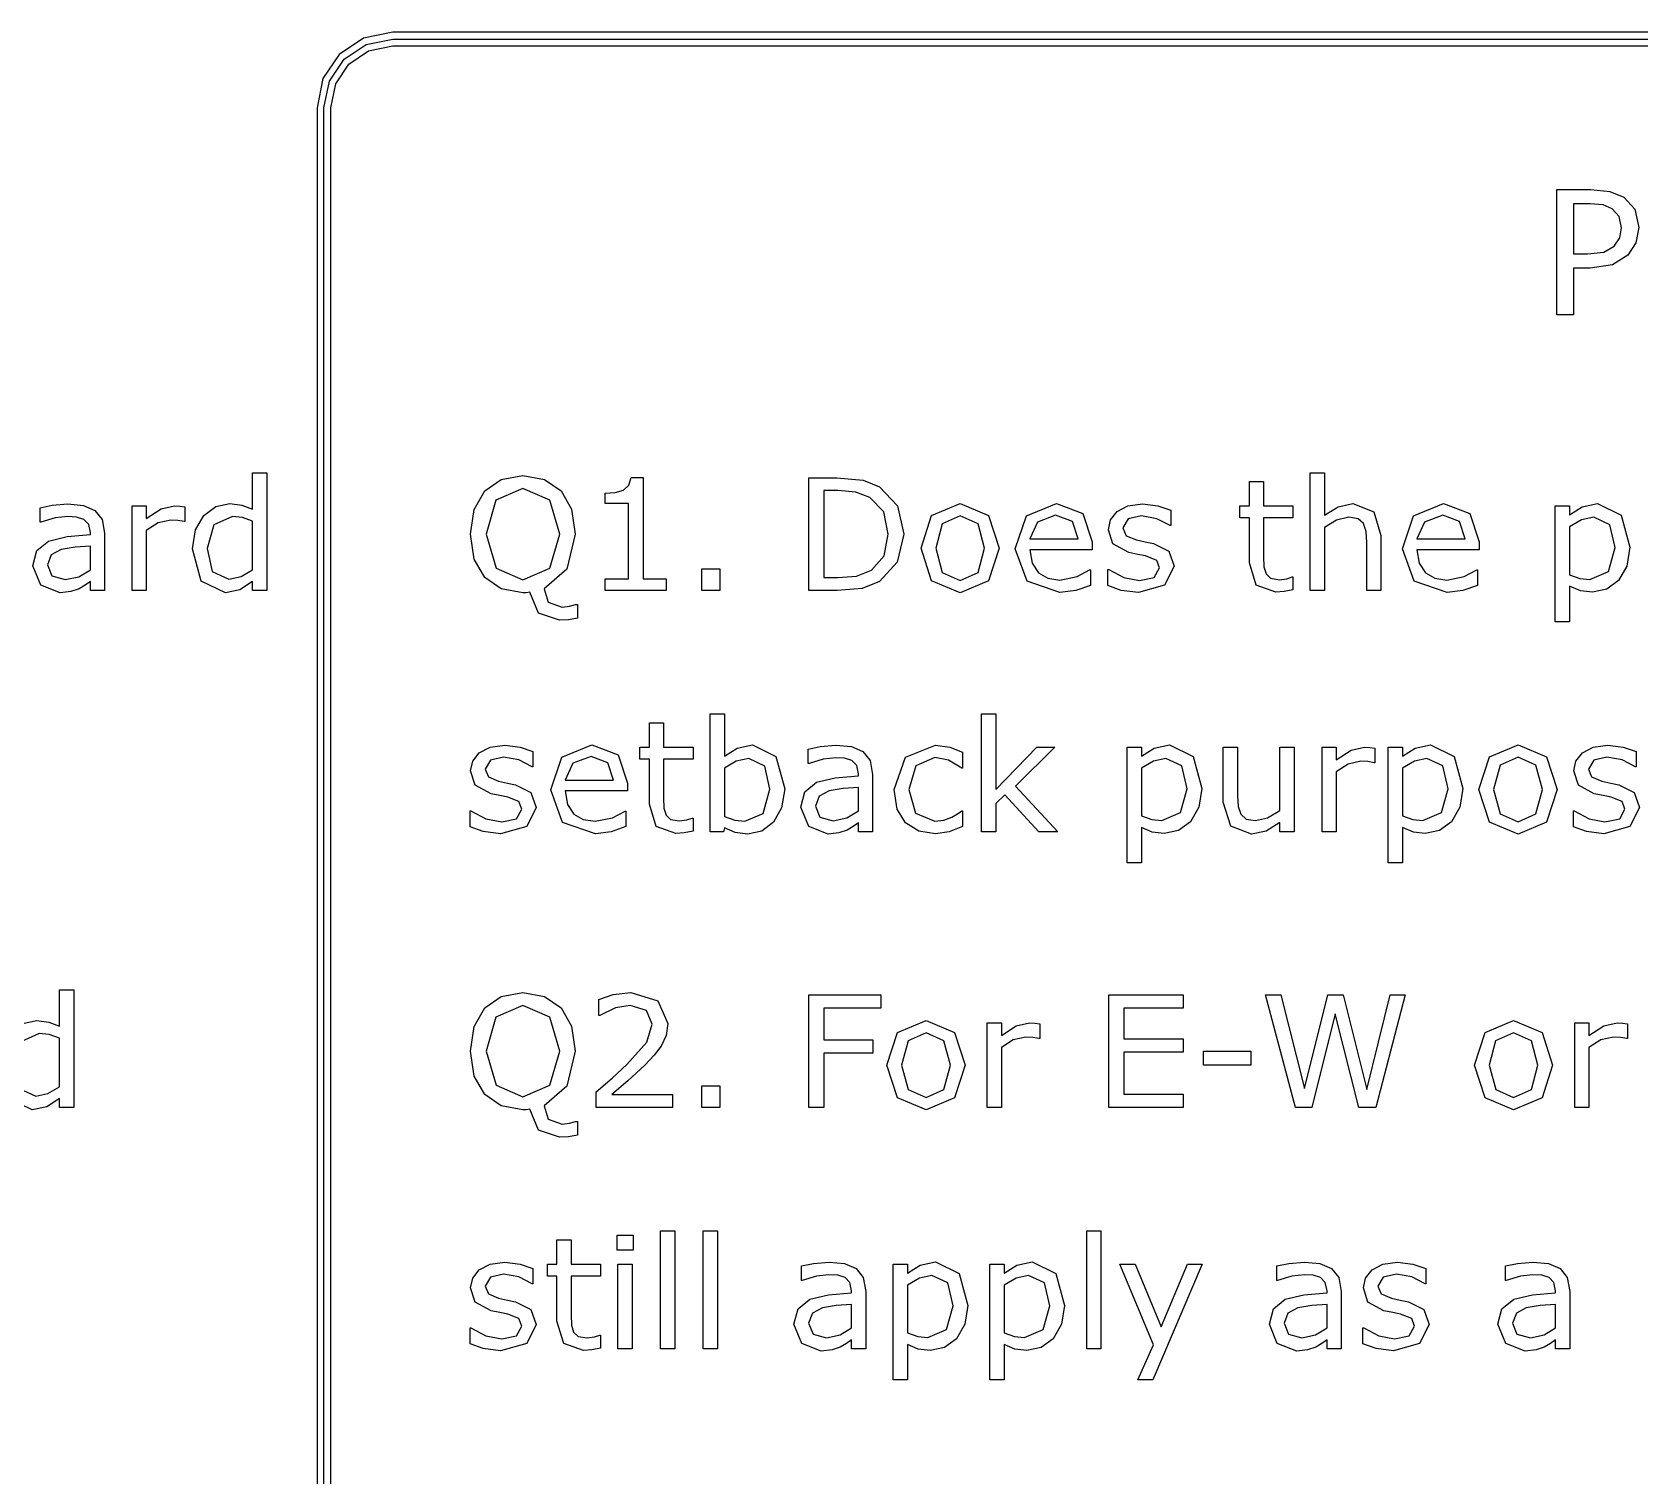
# Model space of a CAD drawing. Extents: x -17 to 192, y 167 to 459.
# Drawn here: x 89.18 to 113.86, y 263.16 to 285.33 of the extents above; entities that cross this region are included whole.
import ezdxf

# ---------------------------------------------------------------- set-up
doc = ezdxf.new("R2010")
doc.units = 0

msp = doc.modelspace()

# ---------------------------------------------------------------- linework, layer by layer
at = {"layer": 'Layer 1', "color": 7}
for points in [[(94.720714, 285.32699), (94.267482, 285.235512), (93.897411, 284.986025), (93.647924, 284.615954), (93.556446, 284.162722), (93.556446, 239.183612), (93.647924, 238.73038), (93.897411, 238.360309), (94.267482, 238.110822), (94.720714, 238.019344), (174.095614, 238.019344), (174.548846, 238.110822), (174.918917, 238.360309), (175.168404, 238.73038), (175.259882, 239.183612), (175.259882, 284.162722), (175.168404, 284.615954), (174.918917, 284.986025), (174.548846, 285.235512), (174.095614, 285.32699), (94.720714, 285.32699)], [(94.720714, 285.221054), (174.095614, 285.221054), (174.50833, 285.13814), (174.844648, 284.911756), (175.071032, 284.575438), (175.153946, 284.162722), (175.153946, 239.183612), (175.071032, 238.770896), (174.844648, 238.434578), (174.50833, 238.208194), (174.095614, 238.12528), (94.720714, 238.12528), (94.307998, 238.208194), (93.97168, 238.434578), (93.745296, 238.770896), (93.662382, 239.183612), (93.662382, 284.162722), (93.745296, 284.575438), (93.97168, 284.911756), (94.307998, 285.13814), (94.720714, 285.221054), (94.720714, 285.221054)], [(94.720714, 285.115118), (174.095614, 285.115118), (174.467815, 285.040769), (174.77038, 284.837488), (174.973661, 284.534923), (175.04801, 284.162722), (175.04801, 239.183612), (174.973661, 238.811411), (174.77038, 238.508846), (174.467815, 238.305565), (174.095614, 238.231216), (94.720714, 238.231216), (94.348513, 238.305565), (94.045948, 238.508846), (93.842667, 238.811411), (93.768318, 239.183612), (93.768318, 284.162722), (93.842667, 284.534923), (94.045948, 284.837488), (94.348513, 285.040769), (94.720714, 285.115118), (94.720714, 285.115118)], [(113.844845, 282.330019), (113.799627, 282.092307), (113.675604, 281.903689), (113.440477, 281.753829), (113.098123, 281.704735), (112.842324, 281.704735), (112.842324, 280.987726), (112.586525, 280.987726), (112.586525, 282.911379), (113.108457, 282.911379), (113.401721, 282.881664), (113.614885, 282.791232), (113.784126, 282.607781), (113.844845, 282.330019), (113.844845, 282.330019)], [(113.578711, 282.323563), (113.543831, 282.49668), (113.437895, 282.616827), (113.295785, 282.67367), (113.095538, 282.691768), (112.842324, 282.691768), (112.842324, 281.923082), (113.058073, 281.923082), (113.309995, 281.950213), (113.467608, 282.039353), (113.552875, 282.169835), (113.578698, 282.323574), (113.578711, 282.323563)], [(92.786596, 276.754398), (92.568006, 276.754398), (92.568006, 276.890436), (92.371505, 276.763701), (92.149428, 276.718354), (91.779683, 276.897413), (91.643645, 277.393892), (91.690154, 277.688061), (91.818053, 277.907816), (92.001761, 278.04269), (92.220352, 278.089198), (92.401737, 278.067105), (92.568006, 278.00083), (92.568006, 278.563585), (92.786596, 278.563585), (92.786596, 276.754398)], [(97.555679, 276.330007), (97.417315, 276.305586), (97.278954, 276.297437), (96.953392, 276.409056), (96.820842, 276.726479), (96.766195, 276.720658), (96.716196, 276.718277), (96.38366, 276.77874), (96.130187, 276.954309), (95.968569, 277.236849), (95.912758, 277.619383), (95.968569, 277.99843), (96.131349, 278.286783), (96.384822, 278.461191), (96.716196, 278.521654), (97.049896, 278.46003), (97.302208, 278.286783), (97.463826, 278.001917), (97.520799, 277.619383), (97.390573, 277.084534), (97.042922, 276.779901), (97.105707, 276.574101), (97.317321, 276.500848), (97.430105, 276.515956), (97.524286, 276.541541), (97.555679, 276.541541), (97.555679, 276.330007)], [(98.913735, 276.754398), (97.976582, 276.754398), (97.976582, 276.931132), (98.337027, 276.931132), (98.337027, 278.091524), (97.976582, 278.091524), (97.976582, 278.249654), (98.133552, 278.26127), (98.260287, 278.297314), (98.344004, 278.370566), (98.380048, 278.491489), (98.560268, 278.491489), (98.560268, 276.931121), (98.913735, 276.931121), (98.913735, 276.754398)], [(102.565833, 277.618299), (102.462352, 277.190418), (102.189112, 276.892762), (101.924013, 276.786955), (101.540314, 276.754398), (101.103133, 276.754398), (101.103133, 278.485686), (101.535663, 278.485686), (101.937964, 278.448478), (102.191437, 278.348484), (102.467, 278.054318), (102.565833, 277.618299), (102.565833, 277.618299)], [(108.536392, 276.766032), (108.401515, 276.739288), (108.272454, 276.728837), (107.970147, 276.835808), (107.866666, 277.178808), (107.866666, 277.869465), (107.718999, 277.869465), (107.718999, 278.053172), (107.866666, 278.053172), (107.866666, 278.426406), (108.085256, 278.426406), (108.085256, 278.053172), (108.536392, 278.053172), (108.536392, 277.869465), (108.085256, 277.869465), (108.085256, 277.27764), (108.089913, 277.117184), (108.122467, 277.010215), (108.192233, 276.941614), (108.329432, 276.920686), (108.441054, 276.935793), (108.524768, 276.962535), (108.536384, 276.962535), (108.536392, 276.766032)], [(109.886307, 276.754398), (109.667717, 276.754398), (109.667717, 277.493886), (109.657239, 277.661317), (109.618872, 277.784565), (109.535155, 277.856656), (109.393304, 277.881077), (109.206107, 277.836894), (109.018909, 277.724111), (109.018909, 276.754398), (108.800318, 276.754398), (108.800318, 278.563587), (109.018909, 278.563587), (109.018909, 277.908977), (109.230522, 278.041528), (109.454929, 278.089198), (109.775839, 277.962463), (109.886297, 277.59737), (109.886307, 276.754398)], [(97.281277, 277.61946), (97.130126, 278.139196), (96.717361, 278.322904), (96.302269, 278.139196), (96.152277, 277.61946), (96.305757, 277.097401), (96.717361, 276.917177), (97.1278, 277.097401), (97.281277, 277.61946), (97.281277, 277.61946)], [(102.32515, 277.621791), (102.254223, 277.964794), (102.042609, 278.184546), (101.82518, 278.264775), (101.549617, 278.288032), (101.333352, 278.288032), (101.333352, 276.952068), (101.549617, 276.952068), (101.839134, 276.976489), (102.067025, 277.06718), (102.260038, 277.284609), (102.32515, 277.621796), (102.32515, 277.621791)], [(90.296055, 276.754398), (90.078626, 276.754398), (90.078626, 276.892762), (89.999561, 276.836951), (89.904219, 276.781139), (89.778645, 276.736957), (89.612376, 276.718357), (89.31472, 276.834628), (89.192636, 277.131122), (89.255421, 277.369479), (89.436806, 277.513656), (89.721672, 277.584583), (90.078626, 277.612486), (90.078626, 277.646207), (90.051882, 277.769455), (89.977468, 277.846192), (89.865849, 277.882239), (89.729811, 277.891552), (89.537962, 277.868295), (89.319371, 277.803184), (89.307756, 277.803184), (89.307756, 278.025262), (89.492628, 278.063631), (89.730986, 278.08456), (89.969343, 278.061303), (90.146077, 277.984563), (90.257699, 277.8462), (90.296069, 277.635748), (90.296055, 276.754398)], [(91.527372, 277.814796), (91.515757, 277.814796), (91.420414, 277.831068), (91.312282, 277.836889), (91.116943, 277.791542), (90.93556, 277.676433), (90.93556, 276.754398), (90.71697, 276.754398), (90.71697, 278.053154), (90.93556, 278.053154), (90.93556, 277.861305), (91.164615, 278.008971), (91.36809, 278.053154), (91.450643, 278.049661), (91.527382, 278.03921), (91.527372, 277.814796)], [(92.568006, 277.074147), (92.568006, 277.819448), (92.409875, 277.874095), (92.25756, 277.889202), (91.97153, 277.761303), (91.869213, 277.398536), (91.948276, 277.046233), (92.201749, 276.926472), (92.390111, 276.967168), (92.568006, 277.074139), (92.568006, 277.074147)], [(104.027368, 277.4032), (103.864589, 276.90207), (103.428569, 276.718359), (102.990224, 276.90207), (102.828606, 277.4032), (102.990224, 277.904331), (103.428569, 278.089203), (103.864589, 277.904331), (104.027368, 277.4032), (104.027368, 277.4032)], [(103.801803, 277.4032), (103.702971, 277.777596), (103.428569, 277.900844), (103.151842, 277.777596), (103.054174, 277.4032), (103.153006, 277.032292), (103.428569, 276.906718), (103.701809, 277.031131), (103.801803, 277.4032), (103.801803, 277.4032)], [(105.452862, 277.381108), (104.495945, 277.381108), (104.531989, 277.17182), (104.630821, 277.026479), (104.773833, 276.942763), (104.957544, 276.91486), (105.223807, 276.967181), (105.415654, 277.071826), (105.427269, 277.071826), (105.427269, 276.833469), (105.201701, 276.755565), (104.959856, 276.724172), (104.455236, 276.89858), (104.273854, 277.396223), (104.447097, 277.902006), (104.90521, 278.089203), (105.309834, 277.935724), (105.452849, 277.499704), (105.452862, 277.381108)], [(105.240084, 277.548539), (105.15288, 277.814802), (104.893594, 277.908983), (104.61338, 277.805502), (104.495945, 277.548539), (105.240084, 277.548539)], [(106.712087, 277.128799), (106.56442, 276.836956), (106.163283, 276.723011), (105.898184, 276.756729), (105.697032, 276.832304), (105.697032, 277.077639), (105.708648, 277.077639), (105.938864, 276.953227), (106.181873, 276.907883), (106.40744, 276.954391), (106.488831, 277.100893), (106.444649, 277.217164), (106.27489, 277.284604), (106.152806, 277.309025), (106.016768, 277.339256), (105.773759, 277.471807), (105.702832, 277.688072), (105.735389, 277.839225), (105.836547, 277.965961), (106.001652, 278.052003), (106.22722, 278.084557), (106.462087, 278.05549), (106.660914, 277.986889), (106.660914, 277.753183), (106.649298, 277.753183), (106.445823, 277.856667), (106.210953, 277.899685), (106.008642, 277.853177), (105.926087, 277.717139), (105.976085, 277.596216), (106.134216, 277.529941), (106.26909, 277.502035), (106.394664, 277.47645), (106.629534, 277.356692), (106.712087, 277.128799), (106.712087, 277.128799)], [(111.394351, 277.381103), (110.437436, 277.381103), (110.47348, 277.171815), (110.57231, 277.026474), (110.715325, 276.942757), (110.899033, 276.914854), (111.165296, 276.967176), (111.357145, 277.071821), (111.368761, 277.071821), (111.368761, 276.833463), (111.143196, 276.75556), (110.901348, 276.724167), (110.39673, 276.898575), (110.215345, 277.396218), (110.388592, 277.902), (110.846701, 278.089198), (111.251328, 277.935719), (111.39434, 277.499699), (111.394351, 277.381103)], [(111.181576, 277.548533), (111.094372, 277.814796), (110.835086, 277.908977), (110.554869, 277.805496), (110.437436, 277.548533), (111.181576, 277.548533)], [(113.705835, 277.419472), (113.660491, 277.129955), (113.532592, 276.909039), (113.351207, 276.775327), (113.131452, 276.728818), (112.947744, 276.750911), (112.781475, 276.819509), (112.781475, 276.275357), (112.562884, 276.275357), (112.562884, 278.053154), (112.781475, 278.053154), (112.781475, 277.917116), (112.976811, 278.039202), (113.209356, 278.089198), (113.574449, 277.911303), (113.705835, 277.419472), (113.705835, 277.419472)], [(113.480268, 277.413652), (113.400041, 277.764793), (113.153545, 277.881064), (112.964021, 277.840368), (112.781475, 277.7334), (112.781475, 276.997399), (112.940767, 276.940426), (113.093082, 276.925319), (113.377948, 277.048567), (113.480268, 277.413659), (113.480268, 277.413652)], [(90.078626, 277.074147), (90.078626, 277.435752), (89.842595, 277.418316), (89.628653, 277.384598), (89.476338, 277.300881), (89.418201, 277.14624), (89.48564, 276.977645), (89.691441, 276.921834), (89.901893, 276.966017), (90.078626, 277.074152), (90.078626, 277.074147)], [(99.739263, 276.754398), (99.461375, 276.754398), (99.461375, 277.085772), (99.739263, 277.085772), (99.739263, 276.754398)], [(99.327662, 273.061864), (99.192786, 273.03512), (99.063725, 273.024669), (98.761418, 273.13164), (98.657937, 273.47464), (98.657937, 274.165297), (98.51027, 274.165297), (98.51027, 274.349005), (98.657937, 274.349005), (98.657937, 274.722239), (98.876527, 274.722239), (98.876527, 274.349005), (99.327662, 274.349005), (99.327662, 274.165297), (98.876527, 274.165297), (98.876527, 273.573473), (98.881184, 273.413016), (98.913741, 273.306048), (98.983503, 273.237447), (99.120703, 273.216518), (99.232325, 273.231626), (99.316039, 273.258368), (99.327654, 273.258368), (99.327662, 273.061864)], [(100.734551, 273.709497), (100.688042, 273.416493), (100.564794, 273.197902), (100.383409, 273.059539), (100.165983, 273.014192), (99.97297, 273.040933), (99.81019, 273.110699), (99.796239, 273.050236), (99.5916, 273.050236), (99.5916, 274.859425), (99.81019, 274.859425), (99.81019, 274.212954), (100.005527, 274.336202), (100.238071, 274.385036), (100.600838, 274.208303), (100.734551, 273.709497), (100.734551, 273.709497)], [(104.924987, 273.050236), (104.636634, 273.050236), (104.115736, 273.618806), (103.973885, 273.48393), (103.973885, 273.050236), (103.755292, 273.050236), (103.755292, 274.859425), (103.973885, 274.859425), (103.973885, 273.699033), (104.605241, 274.348992), (104.880804, 274.348992), (104.277354, 273.749029), (104.924987, 273.050236)], [(96.921997, 273.424632), (96.774333, 273.132789), (96.373196, 273.018843), (96.108095, 273.052562), (95.906945, 273.128137), (95.906945, 273.373472), (95.918561, 273.373472), (96.14878, 273.24906), (96.391788, 273.203715), (96.617356, 273.250224), (96.698744, 273.396726), (96.654562, 273.512997), (96.484805, 273.580437), (96.362719, 273.604858), (96.226681, 273.635089), (95.983674, 273.76764), (95.912748, 273.983904), (95.945305, 274.135058), (96.04646, 274.261793), (96.211568, 274.347836), (96.437133, 274.38039), (96.672003, 274.351323), (96.870827, 274.282722), (96.870827, 274.049016), (96.859211, 274.049016), (96.655736, 274.152499), (96.420866, 274.195518), (96.218553, 274.14901), (96.136, 274.012972), (96.185998, 273.892049), (96.344126, 273.825774), (96.479003, 273.797868), (96.604577, 273.772283), (96.839444, 273.652525), (96.921997, 273.424632), (96.921997, 273.424632)], [(98.321911, 273.676941), (97.364994, 273.676941), (97.401038, 273.467653), (97.49987, 273.322312), (97.642882, 273.238595), (97.826593, 273.210692), (98.092856, 273.263014), (98.284703, 273.367659), (98.296318, 273.367659), (98.296318, 273.129301), (98.07075, 273.051398), (97.828905, 273.020005), (97.324285, 273.194413), (97.142903, 273.692056), (97.316146, 274.197838), (97.774258, 274.385036), (98.178883, 274.231557), (98.321898, 273.795537), (98.321911, 273.676941)], [(98.109133, 273.844371), (98.021929, 274.110634), (97.762643, 274.204815), (97.482429, 274.101334), (97.364994, 273.844371), (98.109133, 273.844371)], [(100.508983, 273.703677), (100.432243, 274.055979), (100.184586, 274.176902), (99.991575, 274.135045), (99.81019, 274.029238), (99.81019, 273.285098), (99.969482, 273.226962), (100.121798, 273.21069), (100.405502, 273.329286), (100.508983, 273.703682), (100.508983, 273.703677)], [(102.084466, 273.050236), (101.86704, 273.050236), (101.86704, 273.1886), (101.787975, 273.132789), (101.692632, 273.076977), (101.567058, 273.032795), (101.400789, 273.014195), (101.103133, 273.130466), (100.981047, 273.42696), (101.043835, 273.665317), (101.225217, 273.809494), (101.510083, 273.880421), (101.86704, 273.908324), (101.86704, 273.942045), (101.840296, 274.065293), (101.765882, 274.14203), (101.654262, 274.178077), (101.518224, 274.18739), (101.326375, 274.164133), (101.107785, 274.099022), (101.096169, 274.099022), (101.096169, 274.3211), (101.281042, 274.359469), (101.519399, 274.380398), (101.757757, 274.357141), (101.93449, 274.280401), (102.04611, 274.142038), (102.08448, 273.931586), (102.084466, 273.050236)], [(103.465777, 273.131627), (103.257649, 273.050236), (103.049522, 273.021169), (102.7914, 273.061864), (102.590249, 273.187436), (102.458862, 273.399052), (102.412353, 273.697869), (102.586761, 274.197838), (103.049522, 274.379223), (103.268115, 274.34783), (103.465777, 274.271091), (103.465777, 274.028082), (103.454162, 274.028082), (103.247198, 274.147843), (103.040235, 274.1897), (102.746067, 274.064126), (102.639096, 273.697869), (102.743741, 273.336263), (103.040235, 273.210692), (103.175109, 273.228128), (103.298357, 273.273475), (103.387887, 273.324635), (103.454162, 273.372308), (103.465777, 273.372308), (103.465777, 273.131627)], [(107.135316, 273.71531), (107.089969, 273.425793), (106.96207, 273.204877), (106.780685, 273.071165), (106.560933, 273.024656), (106.377222, 273.046749), (106.210953, 273.115347), (106.210953, 272.571195), (105.992363, 272.571195), (105.992363, 274.348992), (106.210953, 274.348992), (106.210953, 274.212954), (106.406292, 274.33504), (106.638834, 274.385036), (107.003927, 274.207141), (107.135316, 273.71531), (107.135316, 273.71531)], [(106.909749, 273.70949), (106.829519, 274.060631), (106.583023, 274.176902), (106.393502, 274.136206), (106.210953, 274.029238), (106.210953, 273.293237), (106.370248, 273.236264), (106.522563, 273.221157), (106.807429, 273.344405), (106.909749, 273.709497), (106.909749, 273.70949)], [(108.552669, 273.050236), (108.334078, 273.050236), (108.334078, 273.194413), (108.122462, 273.0607), (107.89922, 273.014192), (107.580636, 273.138601), (107.46669, 273.506023), (107.46669, 274.348992), (107.685281, 274.348992), (107.685281, 273.609504), (107.694594, 273.439747), (107.734126, 273.319986), (107.815517, 273.245572), (107.960855, 273.222315), (108.145727, 273.266498), (108.334089, 273.379282), (108.334089, 274.348989), (108.552679, 274.348989), (108.552669, 273.050236)], [(109.79329, 274.110634), (109.781675, 274.110634), (109.686333, 274.126906), (109.5782, 274.132727), (109.382864, 274.08738), (109.201479, 273.972271), (109.201479, 273.050236), (108.982889, 273.050236), (108.982889, 274.348992), (109.201479, 274.348992), (109.201479, 274.157143), (109.430534, 274.304809), (109.634009, 274.348992), (109.716564, 274.345499), (109.793304, 274.335048), (109.79329, 274.110634)], [(111.142042, 273.71531), (111.096695, 273.425793), (110.968798, 273.204877), (110.787413, 273.071165), (110.567659, 273.024656), (110.383951, 273.046749), (110.217682, 273.115347), (110.217682, 272.571195), (109.999091, 272.571195), (109.999091, 274.348992), (110.217682, 274.348992), (110.217682, 274.212954), (110.413018, 274.33504), (110.645563, 274.385036), (111.010655, 274.207141), (111.142042, 273.71531), (111.142042, 273.71531)], [(110.916474, 273.70949), (110.836248, 274.060631), (110.589751, 274.176902), (110.400228, 274.136206), (110.217682, 274.029238), (110.217682, 273.293237), (110.376974, 273.236264), (110.529289, 273.221157), (110.814155, 273.344405), (110.916474, 273.709497), (110.916474, 273.70949)], [(112.589626, 273.699012), (112.426846, 273.197881), (111.990827, 273.014171), (111.552482, 273.197881), (111.390864, 273.699012), (111.552482, 274.200143), (111.990827, 274.385015), (112.426846, 274.200143), (112.589626, 273.699012), (112.589626, 273.699012)], [(112.364058, 273.699012), (112.265229, 274.073408), (111.990827, 274.196656), (111.7141, 274.073408), (111.616431, 273.699012), (111.715264, 273.328104), (111.990827, 273.20253), (112.264064, 273.326942), (112.364058, 273.699012), (112.364058, 273.699012)], [(113.855828, 273.42461), (113.708161, 273.132767), (113.307024, 273.018822), (113.041925, 273.052541), (112.840773, 273.128116), (112.840773, 273.373451), (112.852389, 273.373451), (113.082605, 273.249038), (113.325614, 273.203694), (113.551181, 273.250203), (113.632572, 273.396705), (113.58839, 273.512976), (113.418631, 273.580415), (113.296547, 273.604836), (113.160509, 273.635068), (112.9175, 273.767618), (112.846573, 273.983883), (112.87913, 274.135037), (112.980288, 274.261772), (113.145393, 274.347815), (113.370961, 274.380369), (113.605828, 274.351302), (113.804655, 274.282701), (113.804655, 274.048994), (113.793039, 274.048994), (113.589564, 274.152478), (113.354694, 274.195497), (113.152383, 274.148988), (113.069828, 274.01295), (113.119826, 273.892028), (113.277957, 273.825753), (113.412831, 273.797847), (113.538405, 273.772262), (113.773275, 273.652504), (113.855828, 273.42461), (113.855828, 273.42461)], [(101.86704, 273.369985), (101.86704, 273.73159), (101.631008, 273.714154), (101.417066, 273.680436), (101.264751, 273.596719), (101.206614, 273.442078), (101.274051, 273.273483), (101.479855, 273.217672), (101.690306, 273.261855), (101.86704, 273.36999), (101.86704, 273.369985)], [(89.822828, 268.816908), (89.604237, 268.816908), (89.604237, 268.952946), (89.407737, 268.826211), (89.185659, 268.780864), (88.815915, 268.959923), (88.679877, 269.456402), (88.726385, 269.750571), (88.854284, 269.970326), (89.037992, 270.1052), (89.256583, 270.151708), (89.437968, 270.129615), (89.604237, 270.06334), (89.604237, 270.626095), (89.822828, 270.626095), (89.822828, 268.816908)], [(97.555679, 268.392517), (97.417315, 268.368096), (97.278954, 268.359947), (96.953392, 268.471566), (96.820842, 268.788989), (96.766195, 268.783168), (96.716196, 268.780787), (96.38366, 268.84125), (96.130187, 269.016819), (95.968569, 269.299359), (95.912758, 269.681893), (95.968569, 270.06094), (96.131349, 270.349293), (96.384822, 270.523701), (96.716196, 270.584164), (97.049896, 270.52254), (97.302208, 270.349293), (97.463826, 270.064427), (97.520799, 269.681893), (97.390573, 269.147044), (97.042922, 268.842411), (97.105707, 268.636611), (97.317321, 268.563358), (97.430105, 268.578466), (97.524286, 268.604051), (97.555679, 268.604051), (97.555679, 268.392517)], [(99.012565, 268.816908), (97.840544, 268.816908), (97.840544, 269.059917), (98.084718, 269.269205), (98.313772, 269.477331), (98.619567, 269.820334), (98.702119, 270.095897), (98.61259, 270.306349), (98.364932, 270.383089), (98.135875, 270.345883), (97.895194, 270.231935), (97.883579, 270.231935), (97.883579, 270.476108), (98.103334, 270.550522), (98.370758, 270.58424), (98.788175, 270.455177), (98.939329, 270.107525), (98.913743, 269.922653), (98.840491, 269.761035), (98.73352, 269.619185), (98.585856, 269.464541), (98.328896, 269.227348), (98.081236, 269.015732), (99.012573, 269.015732), (99.012565, 268.816908)], [(102.208879, 270.343557), (101.333352, 270.343557), (101.333352, 269.855216), (102.085631, 269.855216), (102.085631, 269.650577), (101.333352, 269.650577), (101.333352, 268.816908), (101.103133, 268.816908), (101.103133, 270.548196), (102.208879, 270.548196), (102.208879, 270.343557)], [(106.852776, 268.816908), (105.712148, 268.816908), (105.712148, 270.548196), (106.852776, 270.548196), (106.852776, 270.343557), (105.942367, 270.343557), (105.942367, 269.869168), (106.852776, 269.869168), (106.852776, 269.664529), (105.942367, 269.664529), (105.942367, 269.021547), (106.852776, 269.021547), (106.852776, 268.816908)], [(110.256051, 270.548196), (109.806078, 268.816908), (109.546792, 268.816908), (109.182863, 270.254028), (108.82707, 268.816908), (108.573597, 268.816908), (108.115488, 270.548196), (108.35152, 270.548196), (108.715448, 269.108751), (109.073567, 270.548196), (109.307273, 270.548196), (109.668878, 269.094797), (110.030484, 270.548196), (110.256051, 270.548196)], [(97.281277, 269.68197), (97.130126, 270.201706), (96.717361, 270.385414), (96.302269, 270.201706), (96.152277, 269.68197), (96.305757, 269.159911), (96.717361, 268.979687), (97.1278, 269.159911), (97.281277, 269.68197), (97.281277, 269.68197)], [(103.502983, 269.465705), (103.340204, 268.964574), (102.904184, 268.780864), (102.465839, 268.964574), (102.304221, 269.465705), (102.465839, 269.966836), (102.904184, 270.151708), (103.340204, 269.966836), (103.502983, 269.465705), (103.502983, 269.465705)], [(104.65175, 269.877306), (104.640134, 269.877306), (104.544792, 269.893578), (104.436659, 269.899399), (104.241323, 269.854052), (104.059938, 269.738943), (104.059938, 268.816908), (103.841348, 268.816908), (103.841348, 270.115664), (104.059938, 270.115664), (104.059938, 269.923815), (104.288993, 270.071481), (104.492471, 270.115664), (104.575023, 270.112171), (104.651763, 270.10172), (104.65175, 269.877306)], [(112.522189, 269.465705), (112.35941, 268.964574), (111.92339, 268.780864), (111.485045, 268.964574), (111.323427, 269.465705), (111.485045, 269.966836), (111.92339, 270.151708), (112.35941, 269.966836), (112.522189, 269.465705), (112.522189, 269.465705)], [(113.670955, 269.877306), (113.65934, 269.877306), (113.563998, 269.893578), (113.455865, 269.899399), (113.260529, 269.854052), (113.079144, 269.738943), (113.079144, 268.816908), (112.860554, 268.816908), (112.860554, 270.115664), (113.079144, 270.115664), (113.079144, 269.923815), (113.308199, 270.071481), (113.511676, 270.115664), (113.594229, 270.112171), (113.670969, 270.10172), (113.670955, 269.877306)], [(89.604237, 269.136657), (89.604237, 269.881958), (89.446106, 269.936605), (89.293791, 269.951712), (89.007761, 269.823813), (88.905444, 269.461046), (88.984507, 269.108743), (89.23798, 268.988982), (89.426342, 269.029678), (89.604237, 269.136649), (89.604237, 269.136657)], [(103.277416, 269.465705), (103.178586, 269.840101), (102.904184, 269.963349), (102.627457, 269.840101), (102.529789, 269.465705), (102.628618, 269.094797), (102.904184, 268.969223), (103.177422, 269.093635), (103.277416, 269.465705), (103.277416, 269.465705)], [(112.296621, 269.465705), (112.197792, 269.840101), (111.92339, 269.963349), (111.646663, 269.840101), (111.548994, 269.465705), (111.647824, 269.094797), (111.92339, 268.969223), (112.196628, 269.093635), (112.296621, 269.465705), (112.296621, 269.465705)], [(107.888756, 269.469192), (107.163222, 269.469192), (107.163222, 269.679644), (107.888756, 269.679644), (107.888756, 269.469192)], [(99.739263, 268.816908), (99.461375, 268.816908), (99.461375, 269.148282), (99.739263, 269.148282), (99.739263, 268.816908)], [(97.909146, 265.124374), (97.774272, 265.09763), (97.645208, 265.087179), (97.342901, 265.19415), (97.23942, 265.53715), (97.23942, 266.227807), (97.091756, 266.227807), (97.091756, 266.411515), (97.23942, 266.411515), (97.23942, 266.784749), (97.45801, 266.784749), (97.45801, 266.411515), (97.909146, 266.411515), (97.909146, 266.227807), (97.45801, 266.227807), (97.45801, 265.635983), (97.462667, 265.475526), (97.495224, 265.368558), (97.564987, 265.299957), (97.702186, 265.279028), (97.813808, 265.294136), (97.897525, 265.320878), (97.90914, 265.320878), (97.909146, 265.124374)], [(98.407953, 266.628931), (98.161455, 266.628931), (98.161455, 266.85566), (98.407953, 266.85566), (98.407953, 266.628931)], [(99.047448, 265.112746), (98.828857, 265.112746), (98.828857, 266.921935), (99.047448, 266.921935), (99.047448, 265.112746)], [(99.700894, 265.112746), (99.482303, 265.112746), (99.482303, 266.921935), (99.700894, 266.921935), (99.700894, 265.112746)], [(105.5889, 265.112738), (105.370309, 265.112738), (105.370309, 266.921928), (105.5889, 266.921928), (105.5889, 265.112738)], [(96.921997, 265.487142), (96.774333, 265.195299), (96.373196, 265.081353), (96.108095, 265.115072), (95.906945, 265.190647), (95.906945, 265.435982), (95.918561, 265.435982), (96.14878, 265.31157), (96.391788, 265.266225), (96.617356, 265.312734), (96.698744, 265.459236), (96.654562, 265.575507), (96.484805, 265.642947), (96.362719, 265.667368), (96.226681, 265.697599), (95.983674, 265.83015), (95.912748, 266.046414), (95.945305, 266.197568), (96.04646, 266.324303), (96.211568, 266.410346), (96.437133, 266.4429), (96.672003, 266.413833), (96.870827, 266.345232), (96.870827, 266.111526), (96.859211, 266.111526), (96.655736, 266.215009), (96.420866, 266.258028), (96.218553, 266.21152), (96.136, 266.075482), (96.185998, 265.954559), (96.344126, 265.888284), (96.479003, 265.860378), (96.604577, 265.834793), (96.839444, 265.715035), (96.921997, 265.487142), (96.921997, 265.487142)], [(98.393999, 265.112746), (98.175409, 265.112746), (98.175409, 266.411502), (98.393999, 266.411502), (98.393999, 265.112746)], [(101.979824, 265.112746), (101.762395, 265.112746), (101.762395, 265.25111), (101.683329, 265.195299), (101.587987, 265.139487), (101.462413, 265.095305), (101.296144, 265.076705), (100.998488, 265.192976), (100.876402, 265.48947), (100.93919, 265.727827), (101.120575, 265.872004), (101.405441, 265.942931), (101.762395, 265.970834), (101.762395, 266.004555), (101.735651, 266.127803), (101.661237, 266.20454), (101.549617, 266.240587), (101.413579, 266.2499), (101.22173, 266.226643), (101.003139, 266.161532), (100.991524, 266.161532), (100.991524, 266.38361), (101.176396, 266.421979), (101.414754, 266.442908), (101.653111, 266.419651), (101.829845, 266.342911), (101.941467, 266.204548), (101.979837, 265.994096), (101.979824, 265.112746)], [(103.543679, 265.77782), (103.498332, 265.488303), (103.370432, 265.267387), (103.18905, 265.133675), (102.969295, 265.087166), (102.785587, 265.109259), (102.619318, 265.177857), (102.619318, 264.633705), (102.400728, 264.633705), (102.400728, 266.411502), (102.619318, 266.411502), (102.619318, 266.275464), (102.814655, 266.39755), (103.047197, 266.447546), (103.412292, 266.269651), (103.543679, 265.77782), (103.543679, 265.77782)], [(105.027307, 265.77782), (104.98196, 265.488303), (104.854063, 265.267387), (104.672678, 265.133675), (104.452923, 265.087166), (104.269215, 265.109259), (104.102946, 265.177857), (104.102946, 264.633705), (103.884356, 264.633705), (103.884356, 266.411502), (104.102946, 266.411502), (104.102946, 266.275464), (104.298283, 266.39755), (104.530827, 266.447546), (104.89592, 266.269651), (105.027307, 265.77782), (105.027307, 265.77782)], [(107.144616, 266.411494), (106.386525, 264.633697), (106.152819, 264.633697), (106.394664, 265.175524), (105.877253, 266.411494), (106.114449, 266.411494), (106.51326, 265.448764), (106.915561, 266.411494), (107.144616, 266.411494)], [(109.277041, 265.112746), (109.059615, 265.112746), (109.059615, 265.25111), (108.98055, 265.195299), (108.885207, 265.139487), (108.759634, 265.095305), (108.593364, 265.076705), (108.295708, 265.192976), (108.173622, 265.48947), (108.23641, 265.727827), (108.417792, 265.872004), (108.702658, 265.942931), (109.059615, 265.970834), (109.059615, 266.004555), (109.032871, 266.127803), (108.958457, 266.20454), (108.846837, 266.240587), (108.710799, 266.2499), (108.51895, 266.226643), (108.30036, 266.161532), (108.288745, 266.161532), (108.288745, 266.38361), (108.473617, 266.421979), (108.711974, 266.442908), (108.950332, 266.419651), (109.127065, 266.342911), (109.238685, 266.204548), (109.277055, 265.994096), (109.277041, 265.112746)], [(110.625796, 265.487142), (110.478129, 265.195299), (110.076992, 265.081353), (109.811893, 265.115072), (109.610741, 265.190647), (109.610741, 265.435982), (109.622357, 265.435982), (109.852576, 265.31157), (110.095582, 265.266225), (110.321149, 265.312734), (110.40254, 265.459236), (110.358358, 265.575507), (110.188601, 265.642947), (110.066515, 265.667368), (109.930477, 265.697599), (109.687468, 265.83015), (109.616544, 266.046414), (109.649098, 266.197568), (109.750256, 266.324303), (109.915361, 266.410346), (110.140929, 266.4429), (110.375799, 266.413833), (110.574623, 266.345232), (110.574623, 266.111526), (110.563007, 266.111526), (110.359533, 266.215009), (110.124665, 266.258028), (109.922351, 266.21152), (109.839799, 266.075482), (109.889794, 265.954559), (110.047925, 265.888284), (110.182799, 265.860378), (110.308373, 265.834793), (110.543243, 265.715035), (110.625796, 265.487142), (110.625796, 265.487142)], [(112.784962, 265.112746), (112.567536, 265.112746), (112.567536, 265.25111), (112.488471, 265.195299), (112.393128, 265.139487), (112.267554, 265.095305), (112.101285, 265.076705), (111.803629, 265.192976), (111.681543, 265.48947), (111.744331, 265.727827), (111.925716, 265.872004), (112.210582, 265.942931), (112.567536, 265.970834), (112.567536, 266.004555), (112.540792, 266.127803), (112.466378, 266.20454), (112.354758, 266.240587), (112.21872, 266.2499), (112.026871, 266.226643), (111.808281, 266.161532), (111.796665, 266.161532), (111.796665, 266.38361), (111.981537, 266.421979), (112.219895, 266.442908), (112.458252, 266.419651), (112.634986, 266.342911), (112.746606, 266.204548), (112.784975, 265.994096), (112.784962, 265.112746)], [(103.318111, 265.772), (103.237884, 266.123141), (102.991388, 266.239412), (102.801865, 266.198716), (102.619318, 266.091748), (102.619318, 265.355747), (102.77861, 265.298774), (102.930926, 265.283667), (103.215792, 265.406915), (103.318111, 265.772007), (103.318111, 265.772)], [(104.801739, 265.772), (104.721512, 266.123141), (104.475016, 266.239412), (104.285493, 266.198716), (104.102946, 266.091748), (104.102946, 265.355747), (104.262238, 265.298774), (104.414554, 265.283667), (104.69942, 265.406915), (104.801739, 265.772007), (104.801739, 265.772)], [(101.762395, 265.432495), (101.762395, 265.7941), (101.526363, 265.776664), (101.312421, 265.742946), (101.160106, 265.659229), (101.101969, 265.504588), (101.169409, 265.335993), (101.375209, 265.280182), (101.585661, 265.324365), (101.762395, 265.4325), (101.762395, 265.432495)], [(109.059615, 265.432495), (109.059615, 265.7941), (108.823583, 265.776664), (108.609641, 265.742946), (108.457326, 265.659229), (108.399189, 265.504588), (108.466626, 265.335993), (108.67243, 265.280182), (108.882882, 265.324365), (109.059615, 265.4325), (109.059615, 265.432495)], [(112.567536, 265.432495), (112.567536, 265.7941), (112.331504, 265.776664), (112.117562, 265.742946), (111.965247, 265.659229), (111.90711, 265.504588), (111.97455, 265.335993), (112.18035, 265.280182), (112.390802, 265.324365), (112.567536, 265.4325), (112.567536, 265.432495)]]:
    msp.add_lwpolyline(points, dxfattribs=at)

doc.saveas('drawing.dxf')
